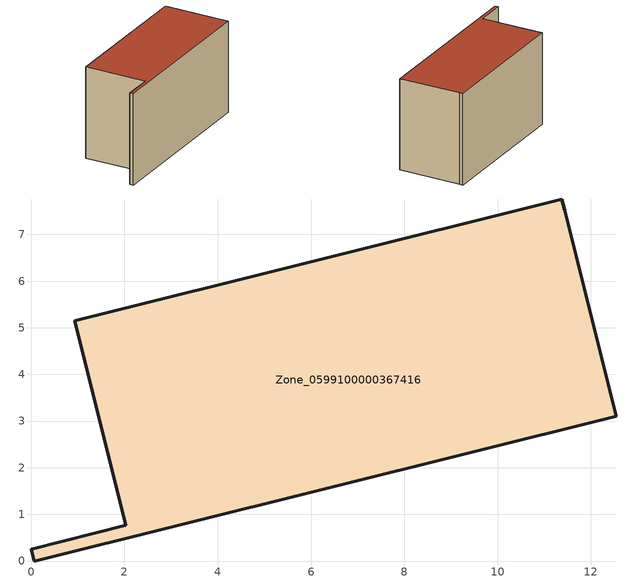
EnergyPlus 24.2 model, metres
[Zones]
Zone_0599100000367416
 floor ground (C_G): 0,0.26 2.03,0.76 0.93,5.15 11.38,7.76 11.44,7.52 12.54,3.1 0.07,0 z0
 wall outside (C_F): 2.03,0.76 0,0.26 0.07,0 12.54,3.1 11.44,7.52 11.38,7.76 0.93,5.15 2.03,0.76 z0:6.72
 roof outside (C_R): 12.54,3.1 11.44,7.52 11.38,7.76 0.93,5.15 2.03,0.76 0,0.26 0.07,0 z6.72
[BUILDING]
Pand.0599100000367416: North Axis=0; Terrain=City; Loads Convergence Tolerance Value=0.04; Temperature Convergence Tolerance Value=0.4; Solar Distribution=FullExterior; Maximum Number of Warmup Days=25; Minimum Number of Warmup Days=1
[Site:Location]
Rotterdam.The.Hague.AP_ZH_NLD Design_Conditions: Latitude=51.96; Longitude=4.45; Time Zone=1; Elevation=-4.5
[SITE:GROUNDTEMPERATURE:BUILDINGSURFACE]
18, 18, 18, 18, 18, 18, 18, 18, 18, 18, 18, 18
[MATERIAL] Thermal Absorptance=0.9; Solar Absorptance=0.7; Visible Absorptance=0.7
Name | Roughness | Thickness | Conductivity | Density | Specific Heat
G.TI.1992-2005 | MediumSmooth | 0.15 | 0.06 | 540 | 1210
F.TI.1992-2005 | Rough | 0.3 | 0.12 | 1920 | 840
R.TI.1992-2005 | MediumRough | 0.2 | 0.08 | 1500 | 1000
[CONSTRUCTION]
C_G: G.TI.1992-2005
C_F: F.TI.1992-2005
C_R: R.TI.1992-2005
[ZONE]
Zone_0599100000367416: Type=1; Multiplier=1; Ceiling Height=Autocalculate; Volume=Autocalculate; Floor Area=autocalculate; Part of Total Floor Area=Yes
[ZONEINFILTRATION:DESIGNFLOWRATE]
Infil_Zone_0599100000367416: Zone or ZoneList or Space or SpaceList=Zone_0599100000367416; Schedule=AlwaysOn; Design Flow Rate Calculation Method=Flow/Area; Flow Rate per Floor Area=0.0015; Constant Term Coefficient=1; Temperature Term Coefficient=0; Velocity Term Coefficient=0; Velocity Squared Term Coefficient=0
[HVACTEMPLATE:ZONE:IDEALLOADSAIRSYSTEM]
Zone_0599100000367416: Maximum Heating Supply Air Temperature=50; Minimum Cooling Supply Air Temperature=13; Maximum Heating Supply Air Humidity Ratio=0.0156; Minimum Cooling Supply Air Humidity Ratio=0.0077; Heating Limit=NoLimit; Cooling Limit=NoLimit; Dehumidification Control Type=ConstantSensibleHeatRatio; Cooling Sensible Heat Ratio=0.7; Dehumidification Setpoint=60; Humidification Control Type=None; Humidification Setpoint=30; Outdoor Air Method=None; Outdoor Air Flow Rate per Person=0.00944; Outdoor Air Flow Rate per Zone Floor Area=0; Outdoor Air Flow Rate per Zone=0; Demand Controlled Ventilation Type=None; Outdoor Air Economizer Type=NoEconomizer; Heat Recovery Type=None; Sensible Heat Recovery Effectiveness=0.7; Latent Heat Recovery Effectiveness=0.65
[ZONECONTROL:THERMOSTAT]
ThermostatControl_Zone_0599100000367416: Zone or ZoneList=Zone_0599100000367416; Control Type Schedule=DualSetpointControlType; Control 1=Thermostat_Zone_0599100000367416; Temperature Difference Between Cutout And Setpoint=0
[THERMOSTATSETPOINT:DUALSETPOINT]
Thermostat_Zone_0599100000367416: Heating Setpoint Temperature Schedule=HeatingSetpoint_Zone_0599100000367416; Cooling Setpoint Temperature Schedule=CoolingSetpoint_Zone_0599100000367416
[SCHEDULE:COMPACT]
HeatingSetpoint_Zone_0599100000367416: Through: 12/31, For: AllDays, Until: 24:00, 21
CoolingSetpoint_Zone_0599100000367416: Through: 12/31, For: AllDays, Until: 24:00, 24
DualSetpointControlType: Through: 12/31, For: AllDays, Until: 24:00, 4
AlwaysOn: Through: 12/31, For: AllDays, Until: 24:00, 1
